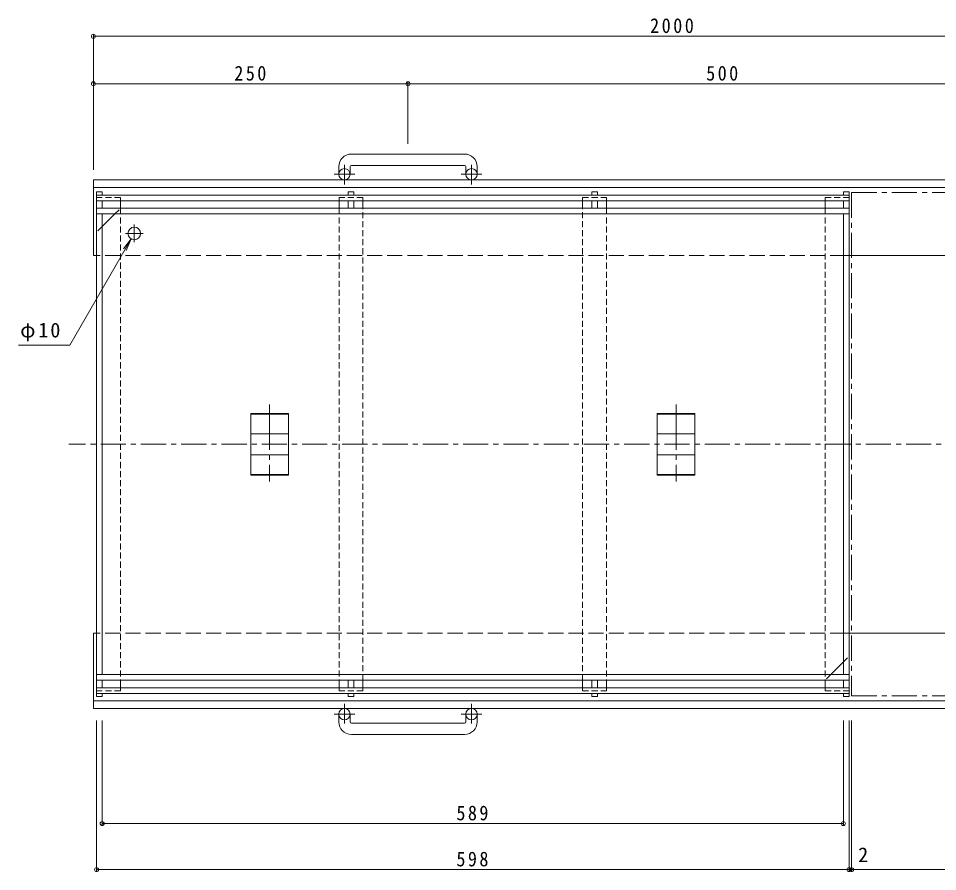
# Model space of a CAD drawing. Units: millimetres at full size, sheet at 1:4. Extents: x -911 to 1126, y -778 to 761.
# Drawn here: x -911 to -180, y -475 to 203 of the extents above; entities that cross this region are included whole.
import ezdxf
from ezdxf.enums import TextEntityAlignment as Align

# ---------------------------------------------------------------- set-up
doc = ezdxf.new("R2010")
doc.units = ezdxf.units.MM
doc.header["$LTSCALE"] = 4
doc.header["$PDMODE"] = 32
doc.header["$PDSIZE"] = 3.2
for name, pattern in [('CHAIN1', [8, 5, -1, 1, -1]), ('CHAIN2', [12, 9, -1, 1, -1]), ('DASHED1', [1.8, 1.2, -0.6]), ('DASHED3', [4, 3, -1])]:
    doc.linetypes.add(name, pattern=pattern)
for name, color, linetype, lineweight in [('0-0_通り芯', 7, 'Continuous', 9), ('0-1_躯体', 2, 'DASHED3', 9), ('0-2_仕上', 3, 'Continuous', 9), ('0-3_建具', 4, 'Continuous', 9), ('0-4_その他', 7, 'Continuous', 9), ('0-6_ハッチ', 2, 'DASHED1', 9), ('0-A', 7, 'Continuous', 9)]:
    doc.layers.add(name, color=color, linetype=linetype, lineweight=lineweight)
doc.styles.add('ＭＳ ゴシック', font='')
doc.styles.get('ＭＳ ゴシック').set_extended_font_data('MS Gothic')

msp = doc.modelspace()

# ---------------------------------------------------------------- linework, layer by layer
at = {"layer": '0-0_通り芯'}
for p, q in [((-848.498, 64.635), (-848.498, -336.366)), ((-250.498, 62.135), (-848.498, 62.135)), ((-250.498, 64.635), (-250.498, -336.366)), ((-250.498, 57.635), (-848.498, 57.635)), ((-250.498, 51.635), (-848.498, 51.635)), ((-250.498, 47.135), (-848.498, 47.135)), ((-843.998, 47.135), (-843.998, -318.865)), ((-833.998, 47.135), (-843.998, 37.135)), ((-254.999, 47.135), (-254.999, -318.865)), ((-264.999, -318.865), (-254.999, -308.865)), ((-250.498, -318.865), (-848.498, -318.865)), ((-250.498, -323.365), (-848.498, -323.365)), ((-250.498, -329.366), (-848.498, -329.366)), ((-250.498, -333.866), (-848.498, -333.866))]:
    msp.add_line(p, q, dxfattribs=at)
at = {"layer": '0-0_通り芯', "linetype": 'DASHED1'}
for p, q in [((-833.998, 47.135), (-829.498, 51.635)), ((-843.998, 37.135), (-848.498, 32.635)), ((-254.999, -308.865), (-250.498, -304.366)), ((-264.999, -318.865), (-269.499, -323.365))]:
    msp.add_line(p, q, dxfattribs=at)
at = {"layer": '0-0_通り芯', "linetype": 'CHAIN2'}
for p, q in [((-818.498, 38.635), (-818.498, 24.635)), ((-811.498, 31.635), (-825.498, 31.635)), ((-710.998, -104.344), (-710.998, -165.372)), ((-387.998, -104.344), (-387.998, -165.372))]:
    msp.add_line(p, q, dxfattribs=at)
at = {"layer": '0-0_通り芯', "linetype": 'CHAIN1'}
msp.add_line((166.835, -135.865), (-870.544, -135.865), dxfattribs=at)
at = {"layer": '0-0_通り芯'}
msp.add_circle((-818.498, 31.635), 5, dxfattribs=at)
at = {"layer": '0-1_躯体'}
for p, q in [((-253.499, 14.135), (-850.998, 14.135)), ((-253.499, -285.865), (-850.998, -285.865))]:
    msp.add_line(p, q, dxfattribs=at)
at = {"layer": '0-1_躯体', "linetype": 'Continuous'}
for p, q in [((77.815, 14.135), (-253.499, 14.135)), ((77.815, -285.865), (-253.499, -285.865))]:
    msp.add_line(p, q, dxfattribs=at)
at = {"layer": '0-2_仕上', "linetype": 'CHAIN1'}
for p, q in [((-248.499, 64.135), (-248.499, -335.865)), ((-248.499, 64.135), (77.815, 64.135)), ((-248.499, -335.865), (77.815, -335.865))]:
    msp.add_line(p, q, dxfattribs=at)
at = {"layer": '0-2_仕上'}
for p, q in [((-725.999, -111.411), (-725.999, -160.32)), ((-725.999, -111.411), (-695.998, -111.411)), ((-725.999, -111.911), (-695.998, -111.911)), ((-695.998, -160.32), (-695.998, -111.411)), ((-372.998, -111.411), (-402.999, -111.411)), ((-372.998, -111.911), (-402.999, -111.911)), ((-372.998, -111.411), (-372.998, -160.32)), ((-725.999, -127.499), (-695.998, -127.499)), ((-372.998, -127.499), (-402.999, -127.499)), ((-725.999, -144.231), (-695.998, -144.231)), ((-372.998, -144.231), (-402.999, -144.231)), ((-725.999, -159.82), (-695.998, -159.82)), ((-725.999, -160.32), (-695.998, -160.32)), ((-372.998, -159.82), (-402.999, -159.82)), ((-372.998, -160.32), (-402.999, -160.32))]:
    msp.add_line(p, q, dxfattribs=at)
msp.add_lwpolyline([(-402.999, -160.32), (-402.999, -159.003), (-402.999, -111.411)], dxfattribs=at)
at = {"layer": '0-3_建具'}
for p, q in [((-555.999, 94.735), (-645.999, 94.735)), ((-655.999, 84.735), (-655.999, 78.635)), ((-646.999, 84.735), (-646.999, 78.635)), ((-645.999, 85.735), (-555.998, 85.735)), ((-554.999, 84.735), (-554.999, 78.635)), ((-545.999, 84.735), (-545.999, 78.635)), ((-850.998, 74.135), (-850.998, 14.135)), ((77.815, 74.135), (-850.998, 74.135)), ((77.815, 68.135), (-850.998, 68.135)), ((-850.998, -345.865), (-850.998, -285.865)), ((77.815, -339.865), (-850.998, -339.865)), ((77.815, -345.865), (-850.998, -345.865)), ((-655.999, -356.465), (-655.999, -350.365)), ((-646.999, -356.465), (-646.999, -350.365)), ((-554.999, -356.465), (-554.999, -350.365)), ((-545.999, -356.465), (-545.999, -350.365)), ((-645.999, -357.465), (-555.998, -357.465)), ((-555.999, -366.465), (-645.999, -366.465))]:
    msp.add_line(p, q, dxfattribs=at)
at = {"layer": '0-3_建具', "linetype": 'CHAIN1'}
for p, q in [((-651.499, 70.527), (-651.499, 86.125)), ((-550.498, 70.527), (-550.498, 86.125)), ((-643.336, 78.635), (-659.743, 78.635)), ((-542.335, 78.635), (-558.743, 78.635)), ((-651.499, -342.258), (-651.499, -357.855)), ((-550.498, -342.258), (-550.498, -357.855)), ((-643.336, -350.365), (-659.743, -350.365)), ((-542.335, -350.365), (-558.743, -350.365))]:
    msp.add_line(p, q, dxfattribs=at)
at = {"layer": '0-3_建具'}
for centre in [(-651.499, 78.635), (-550.499, 78.635), (-651.499, -350.365), (-550.499, -350.365)]:
    msp.add_circle(centre, 4.5, dxfattribs=at)
for centre, radius, start, end in [((-645.999, 84.735), 10, 90, 180), ((-555.999, 84.735), 10, 0, 90), ((-645.999, 84.735), 1, 90, 180), ((-555.998, 84.735), 1, 0, 90), ((-645.999, -356.465), 10, 180, 270), ((-645.999, -356.465), 1, 180, 270), ((-555.999, -356.465), 10, 270, 0), ((-555.998, -356.465), 1, 270, 0)]:
    msp.add_arc(centre, radius, start, end, dxfattribs=at)
at = {"layer": '0-4_その他'}
for p, q in [((-850.998, 189.552), (-850.998, 82.135)), ((-850.998, 188.352), (77.815, 188.352)), ((-850.998, 150.557), (-600.999, 150.557)), ((-600.999, 151.757), (-600.999, 102.735)), ((-600.999, 150.557), (-100.999, 150.557)), ((-869.777, -57.183), (-820.998, 27.305)), ((-820.998, 27.305), (-827.086, 19.371)), ((-820.998, 27.305), (-824.825, 18.066)), ((-910.594, -57.183), (-869.777, -57.183)), ((-848.498, -475.081), (-848.498, -355.307)), ((-843.998, -438.485), (-843.998, -355.307)), ((-254.999, -438.485), (-254.999, -355.307)), ((-250.498, -475.081), (-250.498, -355.307)), ((-248.499, -475.081), (-248.499, -355.307)), ((-843.998, -437.285), (-254.999, -437.285)), ((-848.498, -473.881), (-250.498, -473.881)), ((-250.498, -473.881), (-248.499, -473.881)), ((-248.499, -473.881), (77.815, -473.881))]:
    msp.add_line(p, q, dxfattribs=at)
for p in [(-850.998, 188.352), (-850.998, 150.557), (-600.999, 150.557), (-843.998, -437.285), (-254.999, -437.285), (-848.498, -473.881), (-250.498, -473.881), (-248.499, -473.881)]:
    msp.add_point(p, dxfattribs=at)
at = {"layer": '0-6_ハッチ'}
for p, q in [((-655.749, 57.635), (-655.749, 60.135)), ((-636.749, 60.135), (-655.749, 60.135)), ((-636.749, 57.635), (-636.749, 60.135)), ((-443.248, 57.635), (-443.248, 60.135)), ((-829.498, 51.635), (-829.498, -323.365)), ((-655.749, 51.635), (-655.749, -323.365)), ((-636.749, -323.365), (-636.749, 51.635)), ((-462.248, -323.365), (-462.248, 51.635)), ((-443.248, 51.635), (-443.248, -323.365)), ((-269.499, 51.635), (-269.499, -323.365)), ((-655.749, -329.366), (-655.749, -331.866)), ((-636.749, -331.866), (-655.749, -331.866)), ((-636.749, -329.366), (-636.749, -331.866)), ((-443.248, -329.366), (-443.248, -331.866))]:
    msp.add_line(p, q, dxfattribs=at)
at = {"layer": '0-6_ハッチ', "linetype": 'Continuous'}
for p, q in [((-829.498, 57.635), (-829.498, 51.635)), ((-655.749, 51.635), (-655.749, 57.635)), ((-636.749, 57.635), (-636.749, 51.635)), ((-462.248, 57.635), (-462.248, 51.635)), ((-443.248, 51.635), (-443.248, 57.635)), ((-269.498, 57.635), (-269.498, 51.635)), ((-829.498, -329.366), (-829.498, -323.365)), ((-655.749, -323.365), (-655.749, -329.366)), ((-636.749, -329.366), (-636.749, -323.365)), ((-462.248, -329.366), (-462.248, -323.365)), ((-443.248, -323.365), (-443.248, -329.366)), ((-269.498, -329.366), (-269.498, -323.365))]:
    msp.add_line(p, q, dxfattribs=at)
at = {"layer": '0-6_ハッチ'}
for points in [[(-829.498, 57.635), (-829.498, 60.135), (-848.498, 60.135)], [(-462.248, 57.635), (-462.248, 60.135), (-443.248, 60.135)], [(-269.498, 57.635), (-269.498, 60.135), (-250.498, 60.135)], [(-829.498, -329.366), (-829.498, -331.866), (-848.498, -331.866)], [(-462.248, -329.366), (-462.248, -331.866), (-443.248, -331.866)], [(-269.498, -329.366), (-269.498, -331.866), (-250.498, -331.866)]]:
    msp.add_lwpolyline(points, dxfattribs=at)
at = {"layer": '0-A'}
for p, q in [((-848.498, 64.635), (-843.998, 64.635)), ((-843.998, 64.635), (-843.998, 62.135)), ((-643.998, 62.135), (-643.998, 64.635)), ((-454.998, 64.635), (-450.498, 64.635)), ((-454.998, 62.135), (-454.998, 64.635)), ((-450.498, 62.135), (-450.498, 64.635)), ((-254.999, 64.635), (-254.999, 62.135)), ((-250.498, 64.635), (-254.999, 64.635)), ((-843.998, 57.635), (-843.998, 51.635)), ((-648.499, 51.635), (-648.499, 57.635)), ((-643.998, 51.635), (-643.998, 57.635)), ((-454.998, 51.635), (-454.998, 57.635)), ((-450.498, 51.635), (-450.498, 57.635)), ((-254.999, 57.635), (-254.999, 51.635)), ((-843.998, -329.366), (-843.998, -323.365)), ((-648.499, -323.365), (-648.499, -329.366)), ((-643.998, -323.365), (-643.998, -329.366)), ((-454.998, -323.365), (-454.998, -329.366)), ((-450.498, -323.365), (-450.498, -329.366)), ((-254.999, -329.366), (-254.999, -323.365)), ((-843.998, -336.366), (-843.998, -333.866)), ((-643.998, -333.866), (-643.998, -336.366)), ((-454.998, -333.866), (-454.998, -336.366)), ((-450.498, -333.866), (-450.498, -336.366)), ((-254.999, -336.366), (-254.999, -333.866)), ((-848.498, -336.366), (-843.998, -336.366)), ((-454.998, -336.366), (-450.498, -336.366)), ((-250.498, -336.366), (-254.999, -336.366))]:
    msp.add_line(p, q, dxfattribs=at)
for points in [[(-648.499, 62.135), (-648.499, 64.635), (-643.998, 64.635)], [(-648.499, -333.866), (-648.499, -336.366), (-643.998, -336.366)]]:
    msp.add_lwpolyline(points, dxfattribs=at)

# ---------------------------------------------------------------- texts
at = {"layer": '0-4_その他', "color": 2, "style": 'ＭＳ ゴシック'}
msp.add_text('2', height=11.73, dxfattribs=at).set_placement((-243.231, -471.481), align=Align.BOTTOM_LEFT)
at = {"layer": '0-4_その他', "color": 2, "char_height": 11.73, "attachment_point": 7, "style": 'ＭＳ ゴシック'}
for s, insert in [('\\T1.28;\\W0.9;2000', (-408.592, 190.752)), ('\\T1.27;\\W0.9;250', (-738.999, 152.957)), ('\\T1.27;\\W0.9;500', (-363.999, 152.957)), ('\\T1.19;φ10', (-909.147, -54.175)), ('\\T1.27;\\W0.9;589', (-562.498, -434.885)), ('\\T1.27;\\W0.9;598', (-562.498, -471.481))]:
    msp.add_mtext(s, dxfattribs=dict(at, insert=insert))

doc.saveas('drawing.dxf')
